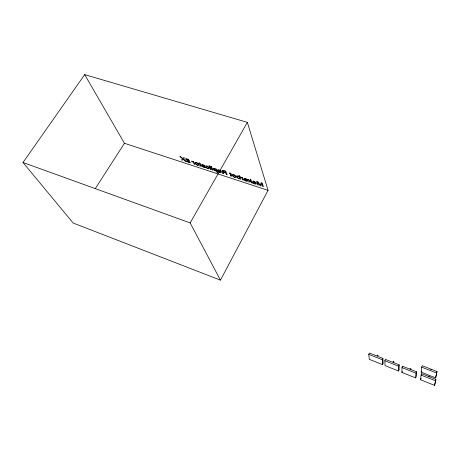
<?xml version="1.0" encoding="UTF-8"?>
<svg xmlns="http://www.w3.org/2000/svg" width="460" height="460" viewBox="0 0 460 460"><rect width="100%" height="100%" fill="white"/><g stroke="black" fill="none" stroke-linecap="round" stroke-linejoin="round"><path stroke-width="0.69" d="M398.59 371.024L398.624 366.206L399.171 364.832L385.405 359.386L384.847 360.743L385.083 365.637L398.59 371.024L399.13 369.673L399.171 364.832M401.902 372.433L402 367.638L402.546 366.258L416.559 371.806L416.173 376.55L415.639 377.919L401.902 372.433L402.258 371.53M402.517 367.638L402.546 366.258M415.639 377.919L416.012 373.198L416.559 371.806M421.17 372.163L421.676 367.149L422.228 365.711L437 371.496L435.643 377.878L421.17 372.163L421.532 371.22M420.584 379.782L421.055 375.084L421.596 373.687L435.884 379.339L434.596 385.376L420.584 379.782L421.113 378.407M421.458 375.032L421.596 373.687M435.643 377.878L437 371.496M434.596 385.376L435.884 379.339M382.605 364.648L383.157 363.314L382.881 358.386L369.346 353.027L368.782 354.372L369.322 359.346L382.605 364.648L382.323 359.743L382.881 358.386M220.443 280.14L268.065 190.354L247.365 122.36L84.68 74.623L23 162.501L73.163 223.031L220.443 280.14L190.164 222.916L23 162.501M190.164 222.916L247.365 122.36M95.312 188.594L124.447 143.284L84.68 74.623M429.841 376.625L428.835 376.044L429.398 376.51M377.896 355.666C378.856 355.632 376.51 354.62 377.194 355.356M124.447 143.284L268.065 190.354M393.524 362.026C395.111 362.503 392.553 360.933 393.104 361.807M410.51 368.995L411.119 369.041L409.998 368.696M421.676 367.149L436.454 372.951M368.782 354.372L382.323 359.743M384.847 360.743L398.624 366.206M402 367.638L416.012 373.198M421.055 375.084L435.355 380.753M430.698 369.311A3.404 0.954 22.6 0 1 431.451 369.708M236.175 176.968C234.801 179.618 229.494 173.109 234.025 174.783A1.989 0.816 29.4 0 1 235.175 175.478L236.175 176.968M253.287 181.568C258.399 184.345 256.513 184.816 252.73 183.218C251.66 180.441 253.782 180.297 255.978 182.672L253.287 181.568M255.806 183.603L254.397 183.408L253.489 182.286L255.806 183.603M217.499 169.987L217.666 170.752L220.748 172.069L219.88 172.23L218.54 171.339C216.735 170.786 221.214 174.127 221.484 172.184C221.036 170.723 218.88 169.177 217.499 169.987M213.814 168.9C215.28 173.305 218.184 168.751 213.814 168.9M206.189 166.336C204.085 165.611 208.052 165.589 208.564 166.992C210.387 168.429 208.334 169.487 207.04 168.233A1.633 0.655 30.3 0 1 206.252 167.624L205.861 167.112L208.058 168.348A0.983 0.397 30.3 0 0 208.506 168.28L207.788 166.761L206.189 166.336M205.516 167.336C204.447 168.233 203.073 166.428 201.94 166.629C200.548 163.904 202.44 163.599 204.78 165.997L204.142 165.79C199.358 163.576 204.395 165.974 205.516 167.336M247.831 180.774C247.445 182.701 242.943 179.348 244.789 179.9L246.129 180.803L247.06 180.648L243.903 179.308C243.581 176.945 247.819 179.204 247.831 180.774M195.678 162.926C195.575 163.967 197.507 165.629 198.254 164.674L197.547 163.484A1.087 0.431 30.7 0 0 196.805 162.995L195.678 162.926M239.758 178.1C239.223 179.204 237.228 177.681 237.268 176.669C237.987 175.806 239.654 177.117 239.758 178.1M223.433 173.535C222.6 174.173 221.823 171.948 222.807 171.913C219.581 169.792 224.514 169.907 225.82 171.31L227.2 174.869L226.429 174.616L225.837 173.098L223.267 172.379L223.433 173.535M232.852 175.03C232.651 176.134 234.617 177.727 235.434 176.801L234.801 175.617A1.104 0.454 29.4 0 0 234.054 175.122L232.852 175.03M222.45 170.815L222.979 171.695L225.682 172.695L225.204 171.477L222.45 170.815M198.973 165.059C197.311 167.072 192.642 161.161 196.742 162.65A1.961 0.782 30.7 0 1 197.875 163.334L198.973 165.059M218.253 170.252L218.236 170.637L220.535 171.39L219.541 170.441L218.253 170.252M261.108 182.769L260.348 185.208L257.692 181.66L256.553 181.292L257.703 184.828L258.462 185.081L257.479 182.091L260.13 185.621L260.923 185.88L261.688 183.459L262.608 186.432L263.373 186.685L262.269 183.149L261.108 182.769M200.962 166.048L199.807 165.922C199.996 165.589 200.6 165.307 199.462 163.892L198.662 163.323L199.306 163.53L198.984 162.8L200.543 163.933L200.704 164.295L200.152 164.117L200.962 166.048M244.565 178.819L244.519 179.204L246.882 179.975L245.91 179.026L244.565 178.819M236.584 176.053L236.739 177.065L237.785 178.198L240.798 179.308L239.516 175.749L238.826 175.519L239.292 176.818L237.521 175.921A1.823 0.753 29.2 0 0 236.733 175.939L236.584 176.053M231.518 176.025L230.299 175.881C230.512 175.542 231.23 175.352 230.115 173.868L229.31 173.293L229.983 173.512L229.707 172.782L231.265 173.926L231.397 174.282L230.828 174.098L231.518 176.025M183.218 159.263L182.447 160.252L181.539 159.959L182.58 158.752L179.923 156.4L182.833 158.516L183.58 157.59L184.512 157.889L183.494 159.045L186.3 161.512L185.414 161.224L183.218 159.263M186.438 159.079C186.662 160.885 189.773 161.006 190.446 162.869L186.794 161.673L186.605 161.264L189.508 162.213L185.633 159.212A1.915 0.759 31 0 1 185.61 158.734L187.904 159.171L189.29 160.58L187.72 159.419L186.438 159.079M250.309 181.263L249.418 182.125L248.503 181.827L249.682 180.78L247.71 179.279L250.849 181.274L250.154 179.21L250.849 179.44L252.04 182.982L251.35 182.758L250.309 181.263M204.769 167.095L203.458 166.784L202.486 165.669L204.769 167.095M216.528 171.131L214.366 170.556L213.06 168.602A2.007 0.811 30.1 0 1 213.452 168.245L216.286 169.067L217.752 172.672L217.062 172.448L216.528 171.131M192.01 161.506L191.693 161.017L193.229 161.943L193.027 161.489L193.671 161.696L194.839 164.3L194.166 164.082L193.309 162.305L192.01 161.506M240.695 177.353L240.419 176.864L241.983 177.807L241.822 177.364L242.5 177.583L243.415 180.165L242.702 179.935L242.012 178.169L240.695 177.353M209.697 166.071L208.995 165.841L209.904 166.572L209.697 166.071M211.422 166.635L210.732 166.405L212.215 169.976L212.905 170.2L211.422 166.635M210.105 167.055L209.403 166.83L210.49 169.412L211.186 169.642L210.105 167.055"/></g></svg>
